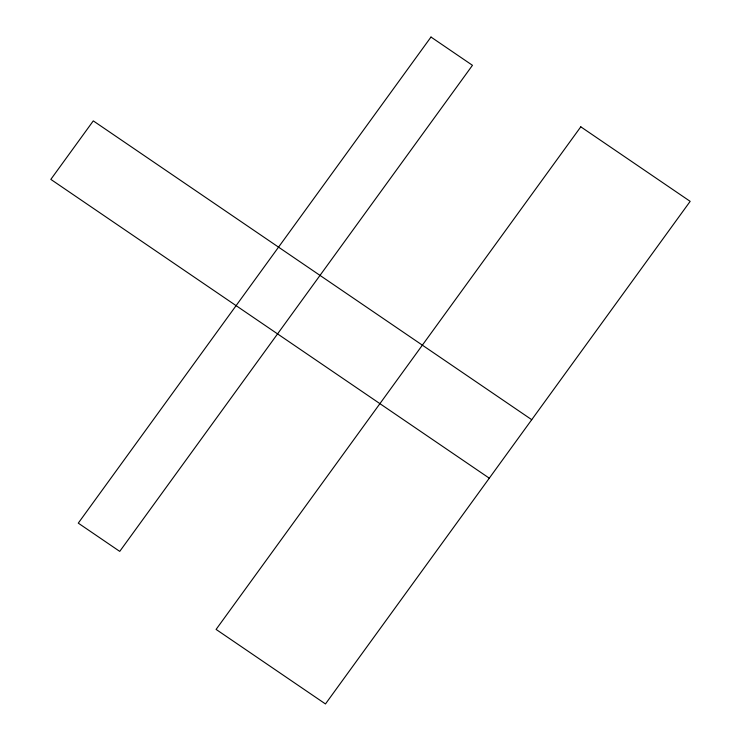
<?xml version="1.0" encoding="UTF-8"?>
<svg xmlns="http://www.w3.org/2000/svg" width="741" height="741" viewBox="0 0 741 741"><rect width="100%" height="100%" fill="white"/><g stroke="black" fill="none" stroke-linecap="round" stroke-linejoin="round"><path stroke-width="1.11" d="M531.732 419.693L93.283 120.885L50.833 179.387L489.292 478.186M430.993 37.05L78.277 523.137L119.736 551.387L472.462 65.31L430.993 37.05M580.796 126.822L216.094 629.415L325.466 703.95L690.167 201.357L580.796 126.822"/></g></svg>
